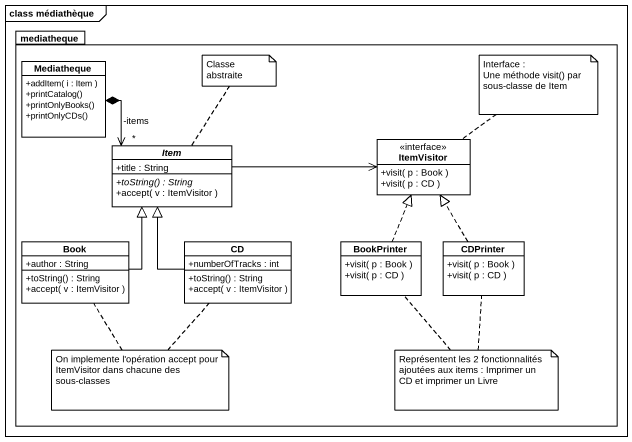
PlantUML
@startuml
mainframe class médiathèque
hide circle
hide empty members
skinparam classAttributeIconSize 0
package mediatheque {
  class Mediatheque {
    +addItem( i : Item )
    +printCatalog()
    +printOnlyBooks()
    +printOnlyCDs()
  }
  abstract class Item {
    +title : String
    {abstract} +toString() : String
    +accept( v : ItemVisitor )
  }
  interface ItemVisitor {
    +visit( p : Book )
    +visit( p : CD )
  }
  class Book {
    +author : String
    +toString() : String
    +accept( v : ItemVisitor )
  }
  class CD {
    +numberOfTracks : int
    +toString() : String
    +accept( v : ItemVisitor )
  }
  class BookPrinter {
    +visit( p : Book )
    +visit( p : CD )
  }
  class CDPrinter {
    +visit( p : Book )
    +visit( p : CD )
  }
}
Mediatheque *--> "*\n-items" Item
Item -right-> ItemVisitor
Book -up-|> Item
CD -up-|> Item
BookPrinter .up.|> ItemVisitor
CDPrinter .up.|> ItemVisitor
note top of Item : Classe abstraite
note top of ItemVisitor
  Interface :
  Une méthode visit() par sous-classe de Item
end note
note as N3
  On implemente l'opération accept pour ItemVisitor dans chacune des sous-classes
end note
N3 .. CD
N3 .. Book
note as N4
  Représentent les 2 fonctionnalités ajoutées aux items : Imprimer un CD et imprimer un Livre
end note
N4 .. BookPrinter
N4 .. CDPrinter
@enduml
